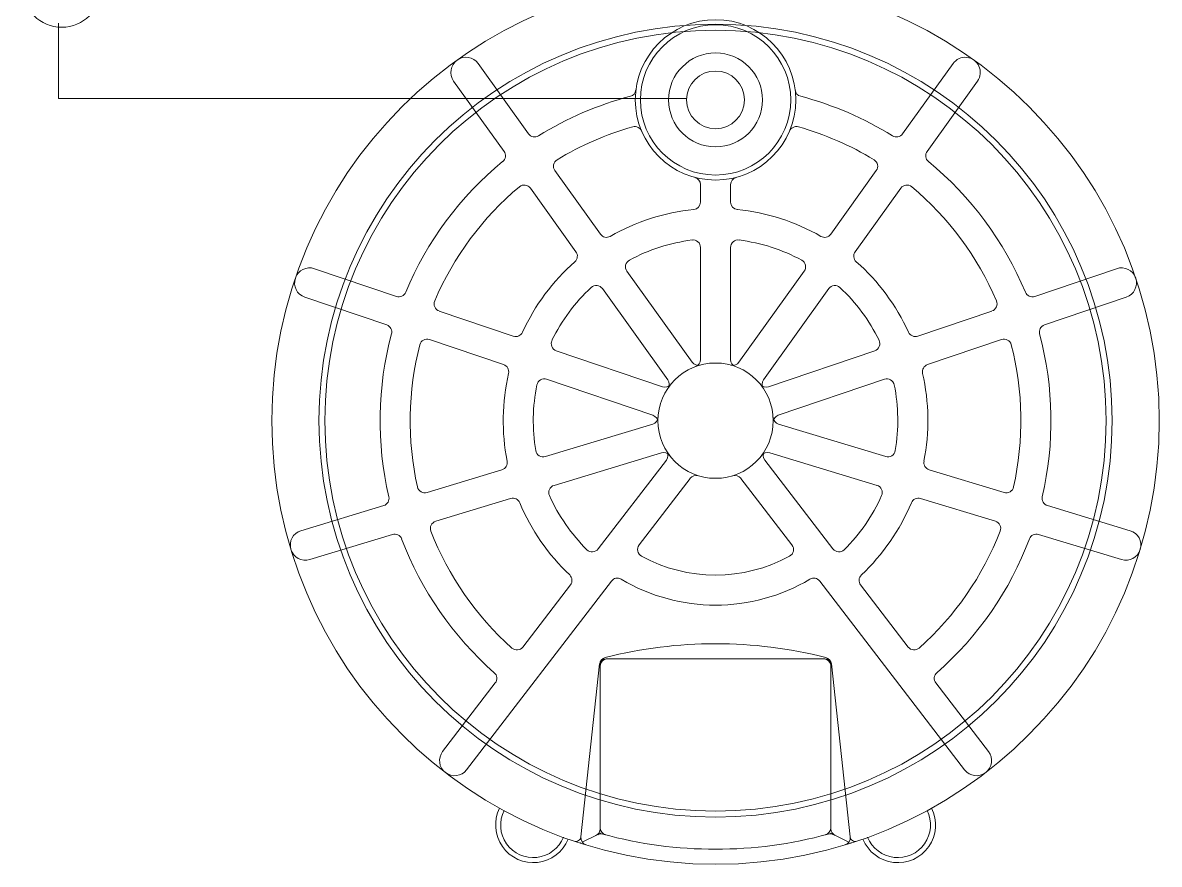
# Model space of a CAD drawing. Header units: millimetres. Extents: x 4664 to 8864, y -38 to 2932.
# Drawn here: x 5199.4 to 5642.9, y 1388 to 1716.4 of the extents above; entities that cross this region are included whole.
import ezdxf

# ---------------------------------------------------------------- set-up
doc = ezdxf.new("R2010")
doc.units = ezdxf.units.MM

msp = doc.modelspace()

# ---------------------------------------------------------------- linework, layer by layer
at = {"lineweight": 5}
for p, q in [((5213.33, 1686.79), (5213.33, 1716.29)), ((5396.75, 1673.06), (5377.1, 1700.48)), ((5542.76, 1673.06), (5562.41, 1700.48)), ((5387.21, 1666.22), (5367.56, 1693.65)), ((5552.3, 1666.22), (5571.95, 1693.65)), ((5458.5, 1686.79), (5213.33, 1686.79)), ((5424.82, 1633.88), (5407.03, 1658.71)), ((5514.69, 1633.88), (5532.48, 1658.71)), ((5415.28, 1627.05), (5397.49, 1651.87)), ((5463.89, 1646.44), (5463.89, 1653.22)), ((5475.62, 1646.44), (5475.62, 1653.22)), ((5524.23, 1627.05), (5542.02, 1651.87)), ((5463.89, 1584.96), (5463.89, 1628.71)), ((5475.62, 1584.96), (5475.62, 1628.71)), ((5345.21, 1609.58), (5313.25, 1620.43)), ((5460.63, 1583.92), (5435.15, 1619.48)), ((5478.88, 1583.92), (5504.36, 1619.48)), ((5594.3, 1609.58), (5626.25, 1620.43)), ((5451.09, 1577.08), (5425.6, 1612.64)), ((5488.42, 1577.08), (5513.9, 1612.64)), ((5341.43, 1598.47), (5309.48, 1609.31)), ((5598.08, 1598.47), (5630.03, 1609.31)), ((5390.84, 1594.09), (5361.92, 1603.91)), ((5548.67, 1594.09), (5577.59, 1603.91)), ((5387.07, 1582.98), (5358.15, 1592.79)), ((5552.44, 1582.98), (5581.36, 1592.79)), ((5449.05, 1574.33), (5407.62, 1588.39)), ((5490.46, 1574.33), (5531.89, 1588.39)), ((5445.27, 1563.22), (5403.85, 1577.28)), ((5494.23, 1563.22), (5535.66, 1577.28)), ((5445.22, 1559.8), (5403.36, 1547.1)), ((5494.29, 1559.8), (5536.15, 1547.1)), ((5448.63, 1548.56), (5406.76, 1535.86)), ((5490.88, 1548.56), (5532.75, 1535.86)), ((5450.57, 1545.75), (5423.94, 1511.04)), ((5488.94, 1545.75), (5515.57, 1511.04)), ((5386.39, 1541.95), (5357.17, 1533.09)), ((5553.11, 1541.95), (5582.34, 1533.09)), ((5459.89, 1538.6), (5439.93, 1512.59)), ((5479.62, 1538.6), (5499.58, 1512.59)), ((5389.8, 1530.72), (5360.58, 1521.85)), ((5549.71, 1530.72), (5578.93, 1521.85)), ((5340.28, 1527.96), (5307.99, 1518.17)), ((5599.23, 1527.96), (5631.52, 1518.17)), ((5343.69, 1516.73), (5311.4, 1506.94)), ((5595.82, 1516.73), (5628.11, 1506.94)), ((5429.11, 1498.5), (5372.59, 1424.83)), ((5413.15, 1496.98), (5394.56, 1472.75)), ((5510.4, 1498.5), (5566.92, 1424.83)), ((5526.36, 1496.98), (5544.95, 1472.75)), ((5512.12, 1468.18), (5427.38, 1468.18)), ((5417.2, 1398.63), (5424.53, 1466.17)), ((5424.76, 1401.85), (5424.76, 1465.25)), ((5514.75, 1401.85), (5514.75, 1465.91)), ((5522.31, 1398.63), (5514.97, 1466.17)), ((5383.82, 1458.75), (5363.27, 1431.98)), ((5555.69, 1458.75), (5576.23, 1431.98)), ((5423.77, 1399.53), (5417.73, 1396.61)), ((5515.74, 1399.53), (5521.78, 1396.61))]:
    msp.add_line(p, q, dxfattribs=at)
for centre, radius in [((5214.66, 1729.87), 15.24), ((5469.75, 1561.11), 173.13), ((5469.75, 1686.31), 31.3), ((5469.75, 1561.11), 154.74), ((5469.75, 1561.11), 152.4), ((5469.75, 1686.31), 29.34), ((5469.75, 1686.31), 18.31), ((5469.75, 1686.31), 11.27), ((5469.75, 1561.11), 22.5)]:
    msp.add_circle(centre, radius, dxfattribs=at)
for centre, radius, start, end in [((5372.33, 1697.06), 5.87, 35.625, 215.625), ((5567.18, 1697.06), 5.87, 324.375, 144.375), ((5435.78, 1690.53), 2.93, 284.7081, 352.9144), ((5503.73, 1690.53), 2.93, 187.0856, 255.2919), ((5469.75, 1561.11), 130.88, 104.7081, 121.8528), ((5469.75, 1561.11), 130.88, 58.1472, 75.2919), ((5399.14, 1674.76), 2.93, 215.625, 301.8528), ((5469.75, 1561.11), 119.14, 105.7397, 121.2802), ((5438.23, 1672.95), 2.93, 22.9626, 105.7397), ((5501.28, 1672.95), 2.93, 74.2603, 157.0374), ((5469.75, 1561.11), 119.14, 58.7198, 74.2603), ((5540.37, 1674.76), 2.93, 238.1472, 324.375), ((5384.83, 1664.51), 2.93, 309.3972, 35.625), ((5554.68, 1664.51), 2.93, 144.375, 230.6028), ((5469.75, 1561.11), 130.88, 129.3972, 157.4778), ((5409.42, 1660.42), 2.93, 121.2802, 215.625), ((5530.09, 1660.42), 2.93, 324.375, 58.7198), ((5469.75, 1561.11), 130.88, 22.5222, 50.6028), ((5460.95, 1653.22), 2.93, 0, 75.0994), ((5478.56, 1653.22), 2.93, 104.9006, 180), ((5469.75, 1561.11), 119.14, 129.9698, 156.9052), ((5395.11, 1650.16), 2.93, 35.625, 129.9698), ((5544.4, 1650.16), 2.93, 50.0302, 144.375), ((5469.75, 1561.11), 119.14, 23.0948, 50.0302), ((5460.95, 1646.44), 2.93, 275.8902, 360), ((5478.56, 1646.44), 2.93, 180, 264.1098), ((5469.75, 1561.11), 82.85, 95.8902, 119.7348), ((5469.75, 1561.11), 82.85, 60.2652, 84.1098), ((5427.21, 1635.59), 2.93, 215.625, 299.7348), ((5512.3, 1635.59), 2.93, 240.2652, 324.375), ((5469.75, 1561.11), 71.11, 97.419, 118.206), ((5460.95, 1628.71), 2.93, 360, 97.419), ((5478.56, 1628.71), 2.93, 82.581, 180), ((5469.75, 1561.11), 71.11, 61.794, 82.581), ((5469.75, 1561.11), 82.85, 131.5152, 155.3598), ((5412.9, 1625.34), 2.93, 311.5152, 35.625), ((5437.53, 1621.19), 2.93, 118.206, 215.625), ((5501.98, 1621.19), 2.93, 324.375, 61.794), ((5526.61, 1625.34), 2.93, 144.375, 228.4848), ((5469.75, 1561.11), 82.85, 24.6402, 48.4848), ((5311.37, 1614.87), 5.87, 71.25, 251.25), ((5628.14, 1614.87), 5.87, 288.75, 108.75), ((5346.15, 1612.36), 2.93, 251.25, 337.4778), ((5469.75, 1561.11), 71.11, 133.044, 153.831), ((5423.22, 1610.93), 2.93, 35.625, 133.044), ((5516.29, 1610.93), 2.93, 46.956, 144.375), ((5469.75, 1561.11), 71.11, 26.169, 46.956), ((5593.36, 1612.36), 2.93, 202.5222, 288.75), ((5362.86, 1606.69), 2.93, 156.9052, 251.25), ((5576.65, 1606.69), 2.93, 288.75, 23.0948), ((5340.49, 1595.69), 2.93, 345.0222, 71.25), ((5599.02, 1595.69), 2.93, 108.75, 194.9778), ((5469.75, 1561.11), 130.88, 165.0222, 193.1028), ((5357.2, 1590.01), 2.93, 71.25, 165.5948), ((5391.78, 1596.87), 2.93, 251.25, 335.3598), ((5408.57, 1591.17), 2.93, 153.831, 251.25), ((5530.94, 1591.17), 2.93, 288.75, 26.169), ((5547.73, 1596.87), 2.93, 204.6402, 288.75), ((5582.3, 1590.01), 2.93, 14.4052, 108.75), ((5469.75, 1561.11), 130.88, 346.8972, 14.9778), ((5469.75, 1561.11), 119.14, 165.5948, 192.5302), ((5469.75, 1561.11), 119.14, 347.4698, 14.4052), ((5463.01, 1585.63), 2.93, 215.625, 285.3728), ((5460.95, 1584.96), 2.93, 290.2522, 360), ((5478.56, 1584.96), 2.93, 180, 249.7478), ((5476.5, 1585.63), 2.93, 254.6272, 324.375), ((5469.75, 1561.11), 82.85, 167.1402, 190.9848), ((5386.12, 1580.2), 2.93, 347.1402, 71.25), ((5553.39, 1580.2), 2.93, 108.75, 192.8598), ((5469.75, 1561.11), 82.85, 349.0152, 12.8598), ((5469.75, 1561.11), 71.11, 168.669, 189.456), ((5402.91, 1574.5), 2.93, 71.25, 168.669), ((5449.99, 1577.11), 2.93, 251.25, 320.9978), ((5448.7, 1575.37), 2.93, 325.8772, 35.625), ((5489.52, 1577.11), 2.93, 219.0022, 288.75), ((5490.81, 1575.37), 2.93, 144.375, 214.1228), ((5536.6, 1574.5), 2.93, 11.331, 108.75), ((5469.75, 1561.11), 71.11, 350.544, 11.331), ((5444.37, 1562.6), 2.93, 286.875, 356.6228), ((5444.33, 1560.44), 2.93, 1.5022, 71.25), ((5495.14, 1562.6), 2.93, 183.3772, 253.125), ((5495.18, 1560.44), 2.93, 108.75, 178.4978), ((5402.5, 1549.9), 2.93, 189.456, 286.875), ((5449.48, 1545.76), 2.93, 37.1272, 106.875), ((5448.25, 1547.54), 2.93, 322.5, 32.2478), ((5490.03, 1545.76), 2.93, 73.125, 142.8728), ((5491.26, 1547.54), 2.93, 147.7522, 217.5), ((5537, 1549.9), 2.93, 253.125, 350.544), ((5385.54, 1544.76), 2.93, 286.875, 10.9848), ((5553.97, 1544.76), 2.93, 169.0152, 253.125), ((5462.21, 1536.82), 2.93, 72.7522, 142.5), ((5477.29, 1536.82), 2.93, 37.5, 107.2478), ((5356.32, 1535.89), 2.93, 192.5302, 286.875), ((5407.61, 1533.06), 2.93, 106.875, 204.294), ((5531.89, 1533.06), 2.93, 335.706, 73.125), ((5583.19, 1535.89), 2.93, 253.125, 347.4698), ((5339.43, 1530.77), 2.93, 286.875, 13.1028), ((5390.65, 1527.91), 2.93, 22.7652, 106.875), ((5469.75, 1561.11), 71.11, 204.294, 225.081), ((5469.75, 1561.11), 71.11, 314.919, 335.706), ((5548.86, 1527.91), 2.93, 73.125, 157.2348), ((5600.08, 1530.77), 2.93, 166.8972, 253.125), ((5469.75, 1561.11), 82.85, 202.7652, 226.6098), ((5469.75, 1561.11), 82.85, 313.3902, 337.2348), ((5361.43, 1519.05), 2.93, 106.875, 201.2198), ((5578.08, 1519.05), 2.93, 338.7802, 73.125), ((5309.69, 1512.55), 5.87, 106.875, 286.875), ((5344.54, 1513.92), 2.93, 20.6472, 106.875), ((5469.75, 1561.11), 119.14, 201.2198, 228.1552), ((5469.75, 1561.11), 119.14, 311.8448, 338.7802), ((5594.97, 1513.92), 2.93, 73.125, 159.3528), ((5629.82, 1512.55), 5.87, 253.125, 73.125), ((5469.75, 1561.11), 130.88, 200.6472, 228.7278), ((5442.26, 1510.81), 2.93, 142.5, 241.3339), ((5497.25, 1510.81), 2.93, 298.6661, 37.5), ((5469.75, 1561.11), 130.88, 311.2722, 339.3528), ((5421.61, 1512.83), 2.93, 225.081, 322.5), ((5469.75, 1561.11), 60.26, 241.3339, 298.6661), ((5517.89, 1512.83), 2.93, 217.5, 314.919), ((5410.82, 1498.77), 2.93, 322.5, 46.6098), ((5431.44, 1496.71), 2.93, 59.247, 142.5), ((5469.75, 1561.11), 72, 239.247, 300.753), ((5508.07, 1496.71), 2.93, 37.5, 120.753), ((5528.68, 1498.77), 2.93, 133.3902, 217.5), ((5392.23, 1474.54), 2.93, 228.1552, 322.5), ((5469.75, 1298.64), 175.41, 75.8026, 104.1974), ((5547.28, 1474.54), 2.93, 217.5, 311.8448), ((5427.38, 1465.25), 2.93, 90, 173.6213), ((5427.45, 1465.85), 2.93, 104.1974, 173.6213), ((5427.69, 1465.25), 2.93, 90, 180), ((5511.81, 1465.25), 2.93, 0, 90), ((5512.12, 1465.25), 2.93, 6.3787, 90), ((5512.06, 1465.85), 2.93, 6.3787, 75.8026), ((5381.49, 1460.54), 2.93, 322.5, 48.7278), ((5558.02, 1460.54), 2.93, 131.2722, 217.5), ((5367.93, 1428.41), 5.87, 142.5, 322.5), ((5571.58, 1428.41), 5.87, 217.5, 37.5), ((5398.61, 1403.27), 14.67, 153.3087, 338.1657), ((5398.61, 1403.27), 12.72, 153.3087, 338.1657), ((5540.9, 1403.27), 14.67, 201.8343, 26.6913), ((5540.9, 1403.27), 12.72, 201.8343, 26.6913), ((5421.82, 1401.85), 2.93, 295.7856, 0), ((5427.69, 1402.25), 2.93, 180, 255.17), ((5511.81, 1402.25), 2.93, 284.83, 0), ((5517.68, 1401.85), 2.93, 180, 244.2144), ((5415.26, 1398.84), 1.96, 251.4358, 353.6213), ((5420.12, 1398.31), 2.93, 173.6213, 253.0444), ((5425.04, 1396.89), 2.93, 74.7695, 115.7856), ((5469.75, 1561.11), 167.26, 254.7695, 285.2305), ((5514.47, 1396.89), 2.93, 64.2144, 105.2305), ((5519.39, 1398.31), 2.93, 286.9556, 6.3787), ((5524.25, 1398.84), 1.96, 186.3787, 288.5642)]:
    msp.add_arc(centre, radius, start, end, dxfattribs=at)
for p in [(5424.76, 1400.01), (5514.75, 1400.01), (5416.93, 1396.23), (5522.57, 1396.23)]:
    msp.add_point(p, dxfattribs=at)

doc.saveas('drawing.dxf')
